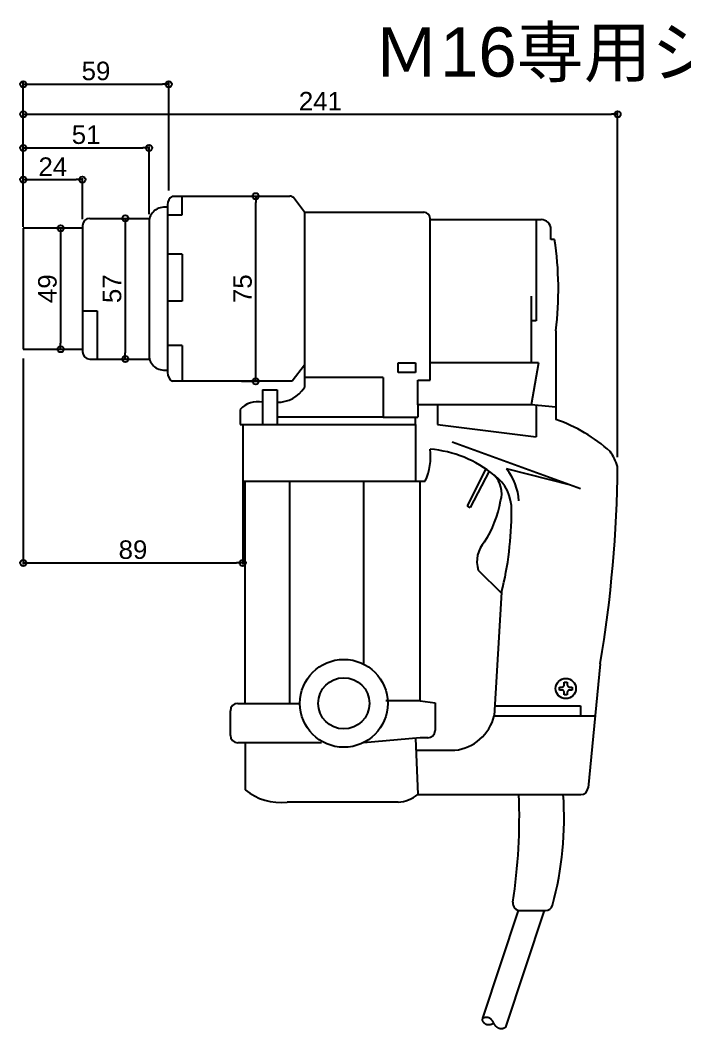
# Model space of a CAD drawing. Header units: millimetres. Extents: x -2880 to 3894, y -2977 to 4857.
# Drawn here: x -1471.7 to -1202.1, y -2305.8 to -1897.1 of the extents above; entities that cross this region are included whole.
import ezdxf

# ---------------------------------------------------------------- set-up
doc = ezdxf.new("R2010")
doc.units = ezdxf.units.MM
doc.header["$MEASUREMENT"] = 0
for name, color, linetype in [('_1-0_', 7, 'Continuous'), ('_6-0_', 7, 'Continuous'), ('gauge', 1, 'Continuous')]:
    doc.layers.add(name, color=color, linetype=linetype)
doc.styles.get("Standard").update_dxf_attribs({"font": 'arial.ttf'})
doc.dimstyles.new('コピー ～ 一般寸法', dxfattribs={"dimscale": 0.5, "dimtxt": 15, "dimasz": 5, "dimexe": 1.25, "dimexo": 7.5, "dimgap": 3, "dimtad": 1, "dimdec": 1, "dimdsep": 46, "dimtxsty": 'Standard', "dimblk": 'ORIGIN', "dimcen": 0, "dimclrd": 256, "dimclre": 256, "dimclrt": 256, "dimadec": 0, "dimazin": 0, "dimtfac": 1, "dimtdec": 1, "dimtmove": 0, "dimatfit": 3, "dimfxl": 0, "dimarcsym": 0})

# ---------------------------------------------------------------- blocks, each defined once
blk = doc.blocks.new('_Origin')
at = {"color": 0, "linetype": 'ByBlock', "lineweight": -2}
blk.add_line((0, 0), (-1, 0), dxfattribs=at)
blk.add_circle((0, 0), 0.5, dxfattribs=at)
blk = doc.blocks.new('*D366')
at = {"layer": 'Defpoints', "color": 0}
for p in [(-1386.09, -1968.4), (-1376.15, -1968.4), (-1385.68, -2043.4)]:
    blk.add_point(p, dxfattribs=at)
at = {"layer": 'gauge', "lineweight": -2}
for p, q in [((-1382.34, -1968.4), (-1375.53, -1968.4)), ((-1376.15, -2040.9), (-1376.15, -1970.9)), ((-1381.93, -2043.4), (-1375.53, -2043.4))]:
    blk.add_line(p, q, dxfattribs=at)
at = {"layer": 'gauge', "lineweight": -2, "xscale": 2.5, "yscale": 2.5, "zscale": 2.5}
for p, rotation in [((-1376.15, -1968.4), 90), ((-1376.15, -2043.4), 270)]:
    blk.add_blockref('_Origin', p, dxfattribs=dict(at, rotation=rotation))
at = {"layer": 'gauge', "insert": (-1381.46, -2005.9), "char_height": 7.5, "attachment_point": 5, "rotation": 90}
blk.add_mtext('75', dxfattribs=at)
blk = doc.blocks.new('*D367')
at = {"layer": 'Defpoints', "color": 0}
for p in [(-1431.43, -1977.4), (-1431.43, -2034.4), (-1429.07, -2034.4)]:
    blk.add_point(p, dxfattribs=at)
at = {"layer": 'gauge', "lineweight": -2}
for p, q in [((-1427.68, -1977.4), (-1428.44, -1977.4)), ((-1429.07, -1979.9), (-1429.07, -2031.9)), ((-1427.68, -2034.4), (-1428.44, -2034.4))]:
    blk.add_line(p, q, dxfattribs=at)
at = {"layer": 'gauge', "lineweight": -2, "xscale": 2.5, "yscale": 2.5, "zscale": 2.5}
for p, rotation in [((-1429.07, -1977.4), 90), ((-1429.07, -2034.4), 270)]:
    blk.add_blockref('_Origin', p, dxfattribs=dict(at, rotation=rotation))
at = {"layer": 'gauge', "insert": (-1434.38, -2005.9), "char_height": 7.5, "attachment_point": 5, "rotation": 90}
blk.add_mtext('57', dxfattribs=at)
blk = doc.blocks.new('*D368')
at = {"layer": 'Defpoints', "color": 0}
for p in [(-1458.43, -1981.4), (-1458.43, -2030.4), (-1455.26, -2030.4)]:
    blk.add_point(p, dxfattribs=at)
at = {"layer": 'gauge', "lineweight": -2}
for p, q in [((-1454.68, -1981.4), (-1454.64, -1981.4)), ((-1455.26, -1983.9), (-1455.26, -2027.9)), ((-1454.68, -2030.4), (-1454.64, -2030.4))]:
    blk.add_line(p, q, dxfattribs=at)
at = {"layer": 'gauge', "lineweight": -2, "xscale": 2.5, "yscale": 2.5, "zscale": 2.5}
for p, rotation in [((-1455.26, -1981.4), 90), ((-1455.26, -2030.4), 270)]:
    blk.add_blockref('_Origin', p, dxfattribs=dict(at, rotation=rotation))
at = {"layer": 'gauge', "insert": (-1460.59, -2005.9), "char_height": 7.5, "attachment_point": 5, "rotation": 90}
blk.add_mtext('49', dxfattribs=at)
blk = doc.blocks.new('*D369')
at = {"layer": 'Defpoints', "color": 0}
for p in [(-1446.43, -1961.7), (-1470.43, -1981.4), (-1446.43, -1981.4)]:
    blk.add_point(p, dxfattribs=at)
at = {"layer": 'gauge', "lineweight": -2}
for p, q in [((-1470.43, -1977.65), (-1470.43, -1961.08)), ((-1467.93, -1961.7), (-1448.93, -1961.7)), ((-1446.43, -1977.65), (-1446.43, -1961.08))]:
    blk.add_line(p, q, dxfattribs=at)
at = {"layer": 'gauge', "lineweight": -2, "xscale": 2.5, "yscale": 2.5, "zscale": 2.5, "rotation": 180}
blk.add_blockref('_Origin', (-1470.43, -1961.7), dxfattribs=at)
at = {"layer": 'gauge', "lineweight": -2, "xscale": 2.5, "yscale": 2.5, "zscale": 2.5}
blk.add_blockref('_Origin', (-1446.43, -1961.7), dxfattribs=at)
at = {"layer": 'gauge', "insert": (-1458.43, -1956.44), "char_height": 7.5, "attachment_point": 5}
blk.add_mtext('24', dxfattribs=at)
blk = doc.blocks.new('*D370')
at = {"layer": 'Defpoints', "color": 0}
for p in [(-1419.43, -1948.86), (-1470.43, -1981.4), (-1419.43, -1979.4)]:
    blk.add_point(p, dxfattribs=at)
at = {"layer": 'gauge', "lineweight": -2}
for p, q in [((-1470.43, -1977.65), (-1470.43, -1948.23)), ((-1467.93, -1948.86), (-1421.93, -1948.86)), ((-1419.43, -1975.65), (-1419.43, -1948.23))]:
    blk.add_line(p, q, dxfattribs=at)
at = {"layer": 'gauge', "lineweight": -2, "xscale": 2.5, "yscale": 2.5, "zscale": 2.5, "rotation": 180}
blk.add_blockref('_Origin', (-1470.43, -1948.86), dxfattribs=at)
at = {"layer": 'gauge', "lineweight": -2, "xscale": 2.5, "yscale": 2.5, "zscale": 2.5}
blk.add_blockref('_Origin', (-1419.43, -1948.86), dxfattribs=at)
at = {"layer": 'gauge', "insert": (-1444.93, -1943.53), "char_height": 7.5, "attachment_point": 5}
blk.add_mtext('51', dxfattribs=at)
blk = doc.blocks.new('*D371')
at = {"layer": 'Defpoints', "color": 0}
for p in [(-1229.43, -1935.18), (-1470.43, -1984.56), (-1229.43, -2077.9)]:
    blk.add_point(p, dxfattribs=at)
at = {"layer": 'gauge', "lineweight": -2}
for p, q in [((-1470.43, -1980.81), (-1470.43, -1934.55)), ((-1467.93, -1935.18), (-1231.93, -1935.18)), ((-1229.43, -2074.15), (-1229.43, -1934.55))]:
    blk.add_line(p, q, dxfattribs=at)
at = {"layer": 'gauge', "lineweight": -2, "xscale": 2.5, "yscale": 2.5, "zscale": 2.5, "rotation": 180}
blk.add_blockref('_Origin', (-1470.43, -1935.18), dxfattribs=at)
at = {"layer": 'gauge', "lineweight": -2, "xscale": 2.5, "yscale": 2.5, "zscale": 2.5}
blk.add_blockref('_Origin', (-1229.43, -1935.18), dxfattribs=at)
at = {"layer": 'gauge', "insert": (-1349.93, -1929.91), "char_height": 7.5, "attachment_point": 5}
blk.add_mtext('241', dxfattribs=at)
blk = doc.blocks.new('*D375')
at = {"layer": 'Defpoints', "color": 0}
for p in [(-1411.44, -1923.03), (-1411.44, -1969.86), (-1470.43, -1981.4)]:
    blk.add_point(p, dxfattribs=at)
at = {"layer": 'gauge', "lineweight": -2}
for p, q in [((-1470.43, -1977.65), (-1470.43, -1922.4)), ((-1467.93, -1923.03), (-1413.94, -1923.03)), ((-1411.44, -1966.11), (-1411.44, -1922.4))]:
    blk.add_line(p, q, dxfattribs=at)
at = {"layer": 'gauge', "lineweight": -2, "xscale": 2.5, "yscale": 2.5, "zscale": 2.5, "rotation": 180}
blk.add_blockref('_Origin', (-1470.43, -1923.03), dxfattribs=at)
at = {"layer": 'gauge', "lineweight": -2, "xscale": 2.5, "yscale": 2.5, "zscale": 2.5}
blk.add_blockref('_Origin', (-1411.44, -1923.03), dxfattribs=at)
at = {"layer": 'gauge', "insert": (-1440.93, -1917.7), "char_height": 7.5, "attachment_point": 5}
blk.add_mtext('59', dxfattribs=at)
blk = doc.blocks.new('*D376')
at = {"layer": 'Defpoints', "color": 0}
for p in [(-1470.43, -2030.4), (-1381.43, -2072.4), (-1381.43, -2117.01)]:
    blk.add_point(p, dxfattribs=at)
at = {"layer": 'gauge', "lineweight": -2}
for p, q in [((-1470.43, -2034.15), (-1470.43, -2117.64)), ((-1381.43, -2076.15), (-1381.43, -2117.64)), ((-1467.93, -2117.01), (-1383.93, -2117.01))]:
    blk.add_line(p, q, dxfattribs=at)
at = {"layer": 'gauge', "lineweight": -2, "xscale": 2.5, "yscale": 2.5, "zscale": 2.5, "rotation": 180}
blk.add_blockref('_Origin', (-1470.43, -2117.01), dxfattribs=at)
at = {"layer": 'gauge', "lineweight": -2, "xscale": 2.5, "yscale": 2.5, "zscale": 2.5}
blk.add_blockref('_Origin', (-1381.43, -2117.01), dxfattribs=at)
at = {"layer": 'gauge', "insert": (-1425.93, -2111.68), "char_height": 7.5, "attachment_point": 5}
blk.add_mtext('89', dxfattribs=at)

msp = doc.modelspace()

# ---------------------------------------------------------------- linework, layer by layer
at = {"layer": '_1-0_', "color": 3, "linetype": 'Continuous'}
for p, q in [((-1409.928, -1968.399), (-1362.257, -1968.399)), ((-1405.928, -1975.899), (-1405.928, -1968.399)), ((-1356.428, -1974.899), (-1360.843, -1968.985)), ((-1411.928, -1972.899), (-1412.928, -1972.899)), ((-1411.928, -1971.899), (-1411.928, -2039.899)), ((-1443.428, -1977.399), (-1419.428, -1977.399)), ((-1411.928, -1975.899), (-1405.928, -1975.899)), ((-1356.428, -1974.899), (-1356.428, -2036.899)), ((-1356.428, -1974.899), (-1307.928, -1974.899)), ((-1305.428, -2035.899), (-1305.428, -1977.399)), ((-1305.428, -1977.899), (-1260.428, -1977.899)), ((-1262.428, -1977.899), (-1262.428, -2018.899)), ((-1446.428, -1981.399), (-1470.428, -1981.399)), ((-1470.428, -1981.399), (-1470.428, -2030.399)), ((-1446.428, -1980.399), (-1446.428, -2031.399)), ((-1419.428, -1979.399), (-1419.428, -2032.399)), ((-1256.428, -1985.904), (-1256.428, -1981.899)), ((-1254.943, -1985.904), (-1256.428, -1985.904)), ((-1405.928, -1991.899), (-1411.928, -1991.899)), ((-1405.928, -1991.899), (-1405.928, -2010.899)), ((-1264.428, -2008.899), (-1264.428, -2035.899)), ((-1446.428, -2014.899), (-1440.428, -2014.899)), ((-1440.428, -2014.899), (-1440.428, -2034.399)), ((-1405.928, -2010.899), (-1411.928, -2010.899)), ((-1262.428, -2018.899), (-1264.428, -2018.899)), ((-1254.428, -2022.899), (-1254.428, -2053.899)), ((-1470.428, -2030.399), (-1446.428, -2030.399)), ((-1405.928, -2028.899), (-1411.928, -2028.899)), ((-1405.928, -2028.899), (-1405.928, -2043.399)), ((-1443.428, -2034.399), (-1419.428, -2034.399)), ((-1412.928, -2038.899), (-1411.928, -2038.899)), ((-1356.428, -2036.899), (-1361.428, -2043.399)), ((-1356.428, -2036.899), (-1356.428, -2041.899)), ((-1318.428, -2035.899), (-1311.428, -2035.899)), ((-1318.428, -2039.899), (-1318.428, -2035.899)), ((-1311.428, -2035.899), (-1311.428, -2039.899)), ((-1261.428, -2035.899), (-1305.428, -2035.899)), ((-1305.428, -2042.899), (-1305.428, -2035.899)), ((-1261.428, -2035.899), (-1264.428, -2052.899)), ((-1361.428, -2043.399), (-1409.928, -2043.399)), ((-1324.428, -2041.899), (-1356.428, -2041.899)), ((-1356.428, -2041.899), (-1356.428, -2045.899)), ((-1324.428, -2041.899), (-1324.428, -2057.899)), ((-1311.428, -2039.899), (-1318.428, -2039.899)), ((-1310.428, -2052.899), (-1310.428, -2042.899)), ((-1310.428, -2042.899), (-1305.428, -2042.899)), ((-1373.428, -2046.899), (-1373.428, -2060.899)), ((-1373.428, -2046.899), (-1367.428, -2046.899)), ((-1367.428, -2046.899), (-1367.428, -2060.899)), ((-1382.428, -2054.786), (-1382.428, -2060.899)), ((-1264.428, -2052.899), (-1310.428, -2052.899)), ((-1310.428, -2052.899), (-1310.428, -2057.899)), ((-1302.428, -2052.899), (-1302.428, -2060.899)), ((-1254.428, -2053.899), (-1264.428, -2052.899)), ((-1262.428, -2053.099), (-1262.428, -2065.899)), ((-1254.428, -2053.899), (-1254.428, -2058.899)), ((-1324.428, -2057.899), (-1367.428, -2057.899)), ((-1324.428, -2057.899), (-1310.428, -2057.899)), ((-1311.428, -2060.899), (-1311.428, -2057.899)), ((-1382.428, -2060.899), (-1311.428, -2060.899)), ((-1381.428, -2060.899), (-1381.428, -2083.899)), ((-1311.428, -2060.899), (-1311.428, -2083.899)), ((-1302.428, -2060.899), (-1262.428, -2065.899)), ((-1296.428, -2067.899), (-1244.428, -2086.899)), ((-1282.816, -2078.899), (-1290.428, -2093.899)), ((-1281.428, -2079.87), (-1289.186, -2094.53)), ((-1248.428, -2085.438), (-1274.428, -2078.899)), ((-1381.428, -2083.899), (-1307.428, -2083.899)), ((-1380.428, -2173.899), (-1380.428, -2083.899)), ((-1362.428, -2083.899), (-1362.428, -2173.899)), ((-1332.428, -2083.899), (-1332.428, -2157.993)), ((-1309.428, -2172.899), (-1309.428, -2083.899)), ((-1290.428, -2093.899), (-1289.186, -2094.53)), ((-1285.905, -2119.899), (-1276.667, -2129.138)), ((-1276.428, -2128.899), (-1279.428, -2178.899)), ((-1236.428, -2157.899), (-1241.375, -2208.193)), ((-1251.028, -2165.337), (-1249.828, -2165.337)), ((-1251.028, -2166.318), (-1251.028, -2165.337)), ((-1249.828, -2165.337), (-1249.828, -2166.318)), ((-1252.991, -2168.499), (-1252.991, -2167.299)), ((-1252.991, -2167.299), (-1252.01, -2167.299)), ((-1252.01, -2168.499), (-1252.991, -2168.499)), ((-1252.01, -2167.299), (-1251.985, -2167.299)), ((-1251.985, -2168.5), (-1252.01, -2168.499)), ((-1251.985, -2167.299), (-1251.961, -2167.298)), ((-1251.961, -2168.501), (-1251.985, -2168.5)), ((-1251.961, -2167.298), (-1251.937, -2167.297)), ((-1251.937, -2168.502), (-1251.961, -2168.501)), ((-1251.937, -2167.297), (-1251.913, -2167.295)), ((-1251.913, -2168.504), (-1251.937, -2168.502)), ((-1251.913, -2167.295), (-1251.889, -2167.292)), ((-1251.889, -2168.507), (-1251.913, -2168.504)), ((-1251.889, -2167.292), (-1251.866, -2167.289)), ((-1251.866, -2168.51), (-1251.889, -2168.507)), ((-1251.866, -2167.289), (-1251.842, -2167.285)), ((-1251.842, -2168.514), (-1251.866, -2168.51)), ((-1251.842, -2167.285), (-1251.818, -2167.281)), ((-1251.818, -2168.518), (-1251.842, -2168.514)), ((-1251.818, -2167.281), (-1251.795, -2167.276)), ((-1251.795, -2168.523), (-1251.818, -2168.518)), ((-1251.795, -2167.276), (-1251.771, -2167.27)), ((-1251.771, -2168.529), (-1251.795, -2168.523)), ((-1251.771, -2167.27), (-1251.748, -2167.264)), ((-1251.748, -2168.535), (-1251.771, -2168.529)), ((-1251.748, -2167.264), (-1251.725, -2167.257)), ((-1251.725, -2168.542), (-1251.748, -2168.535)), ((-1251.725, -2167.257), (-1251.702, -2167.25)), ((-1251.702, -2168.549), (-1251.725, -2168.542)), ((-1251.702, -2167.25), (-1251.679, -2167.242)), ((-1251.679, -2168.557), (-1251.702, -2168.549)), ((-1251.679, -2167.242), (-1251.656, -2167.234)), ((-1251.656, -2168.565), (-1251.679, -2168.557)), ((-1251.656, -2167.234), (-1251.634, -2167.225)), ((-1251.634, -2168.574), (-1251.656, -2168.565)), ((-1251.634, -2167.225), (-1251.612, -2167.215)), ((-1251.612, -2168.584), (-1251.634, -2168.574)), ((-1251.612, -2167.215), (-1251.59, -2167.205)), ((-1251.59, -2168.594), (-1251.612, -2168.584)), ((-1251.59, -2167.205), (-1251.568, -2167.195)), ((-1251.568, -2168.604), (-1251.59, -2168.594)), ((-1251.568, -2167.195), (-1251.547, -2167.183)), ((-1251.547, -2168.615), (-1251.568, -2168.604)), ((-1251.547, -2167.183), (-1251.526, -2167.172)), ((-1251.526, -2168.627), (-1251.547, -2168.615)), ((-1251.526, -2167.172), (-1251.505, -2167.16)), ((-1251.505, -2168.639), (-1251.526, -2168.627)), ((-1251.505, -2167.16), (-1251.485, -2167.147)), ((-1251.485, -2168.652), (-1251.505, -2168.639)), ((-1251.485, -2167.147), (-1251.464, -2167.134)), ((-1251.464, -2168.665), (-1251.485, -2168.652)), ((-1251.464, -2167.134), (-1251.444, -2167.12)), ((-1251.444, -2168.678), (-1251.464, -2168.665)), ((-1251.444, -2167.12), (-1251.425, -2167.106)), ((-1251.425, -2168.693), (-1251.444, -2168.678)), ((-1251.425, -2167.106), (-1251.406, -2167.092)), ((-1251.406, -2168.707), (-1251.425, -2168.693)), ((-1251.406, -2167.092), (-1251.387, -2167.077)), ((-1251.387, -2168.722), (-1251.406, -2168.707)), ((-1251.387, -2167.077), (-1251.369, -2167.061)), ((-1251.369, -2168.738), (-1251.387, -2168.722)), ((-1251.369, -2167.061), (-1251.351, -2167.045)), ((-1251.351, -2168.754), (-1251.369, -2168.738)), ((-1251.351, -2167.045), (-1251.333, -2167.029)), ((-1251.333, -2168.77), (-1251.351, -2168.754)), ((-1251.333, -2167.029), (-1251.316, -2167.012)), ((-1251.316, -2168.787), (-1251.333, -2168.77)), ((-1251.316, -2167.012), (-1251.299, -2166.995)), ((-1251.299, -2168.804), (-1251.316, -2168.787)), ((-1251.299, -2166.995), (-1251.282, -2166.977)), ((-1251.282, -2168.822), (-1251.299, -2168.804)), ((-1251.282, -2166.977), (-1251.266, -2166.959)), ((-1251.266, -2168.84), (-1251.282, -2168.822)), ((-1251.266, -2166.959), (-1251.251, -2166.941)), ((-1251.251, -2168.858), (-1251.266, -2168.84)), ((-1251.251, -2166.941), (-1251.236, -2166.922)), ((-1251.236, -2168.877), (-1251.251, -2168.858)), ((-1251.236, -2166.922), (-1251.221, -2166.903)), ((-1251.221, -2168.896), (-1251.236, -2168.877)), ((-1251.221, -2166.903), (-1251.207, -2166.883)), ((-1251.207, -2168.916), (-1251.221, -2168.896)), ((-1251.207, -2166.883), (-1251.194, -2166.863)), ((-1251.194, -2168.936), (-1251.207, -2168.916)), ((-1251.194, -2166.863), (-1251.18, -2166.843)), ((-1251.18, -2168.956), (-1251.194, -2168.936)), ((-1251.18, -2166.843), (-1251.168, -2166.822)), ((-1251.168, -2168.976), (-1251.18, -2168.956)), ((-1251.168, -2166.822), (-1251.156, -2166.802)), ((-1251.156, -2168.997), (-1251.168, -2168.976)), ((-1251.156, -2166.802), (-1251.144, -2166.781)), ((-1251.144, -2169.018), (-1251.156, -2168.997)), ((-1251.144, -2166.781), (-1251.133, -2166.759)), ((-1251.133, -2169.04), (-1251.144, -2169.018)), ((-1251.133, -2166.759), (-1251.122, -2166.738)), ((-1251.122, -2169.061), (-1251.133, -2169.04)), ((-1251.122, -2166.738), (-1251.112, -2166.716)), ((-1251.112, -2169.083), (-1251.122, -2169.061)), ((-1251.112, -2166.716), (-1251.103, -2166.693)), ((-1251.103, -2169.105), (-1251.112, -2169.083)), ((-1251.103, -2166.693), (-1251.094, -2166.671)), ((-1251.094, -2169.128), (-1251.103, -2169.105)), ((-1251.094, -2166.671), (-1251.086, -2166.649)), ((-1251.086, -2169.15), (-1251.094, -2169.128)), ((-1251.086, -2166.649), (-1251.078, -2166.626)), ((-1251.078, -2169.173), (-1251.086, -2169.15)), ((-1251.078, -2166.626), (-1251.071, -2166.603)), ((-1251.071, -2169.196), (-1251.078, -2169.173)), ((-1251.071, -2166.603), (-1251.064, -2166.58)), ((-1251.064, -2169.219), (-1251.071, -2169.196)), ((-1251.064, -2166.58), (-1251.058, -2166.556)), ((-1251.058, -2169.242), (-1251.064, -2169.219)), ((-1251.058, -2166.556), (-1251.052, -2166.533)), ((-1251.052, -2169.266), (-1251.058, -2169.242)), ((-1251.052, -2166.533), (-1251.047, -2166.509)), ((-1251.047, -2169.289), (-1251.052, -2169.266)), ((-1251.047, -2166.509), (-1251.043, -2166.486)), ((-1251.043, -2169.313), (-1251.047, -2169.289)), ((-1251.043, -2166.486), (-1251.039, -2166.462)), ((-1251.039, -2169.337), (-1251.043, -2169.313)), ((-1251.039, -2166.462), (-1251.036, -2166.438)), ((-1251.036, -2169.361), (-1251.039, -2169.337)), ((-1251.036, -2166.438), (-1251.033, -2166.414)), ((-1251.033, -2169.385), (-1251.036, -2169.361)), ((-1251.033, -2166.414), (-1251.031, -2166.39)), ((-1251.031, -2169.409), (-1251.033, -2169.385)), ((-1251.031, -2166.39), (-1251.03, -2166.366)), ((-1251.03, -2169.433), (-1251.031, -2169.409)), ((-1251.03, -2166.366), (-1251.029, -2166.342)), ((-1251.029, -2169.457), (-1251.03, -2169.433)), ((-1251.029, -2166.342), (-1251.028, -2166.318)), ((-1251.028, -2169.481), (-1251.029, -2169.457)), ((-1251.028, -2170.462), (-1251.028, -2169.481)), ((-1249.828, -2166.318), (-1249.828, -2166.342)), ((-1249.828, -2166.342), (-1249.827, -2166.366)), ((-1249.827, -2169.433), (-1249.828, -2169.457)), ((-1249.828, -2169.457), (-1249.828, -2169.481)), ((-1249.828, -2169.481), (-1249.828, -2170.462)), ((-1249.827, -2166.366), (-1249.826, -2166.39)), ((-1249.826, -2169.409), (-1249.827, -2169.433)), ((-1249.826, -2166.39), (-1249.824, -2166.414)), ((-1249.824, -2169.385), (-1249.826, -2169.409)), ((-1249.824, -2166.414), (-1249.821, -2166.438)), ((-1249.821, -2169.361), (-1249.824, -2169.385)), ((-1249.821, -2166.438), (-1249.818, -2166.462)), ((-1249.818, -2169.337), (-1249.821, -2169.361)), ((-1249.818, -2166.462), (-1249.814, -2166.486)), ((-1249.814, -2169.313), (-1249.818, -2169.337)), ((-1249.814, -2166.486), (-1249.81, -2166.509)), ((-1249.81, -2169.289), (-1249.814, -2169.313)), ((-1249.81, -2166.509), (-1249.805, -2166.533)), ((-1249.805, -2169.266), (-1249.81, -2169.289)), ((-1249.805, -2166.533), (-1249.799, -2166.556)), ((-1249.799, -2169.242), (-1249.805, -2169.266)), ((-1249.799, -2166.556), (-1249.793, -2166.58)), ((-1249.793, -2169.219), (-1249.799, -2169.242)), ((-1249.793, -2166.58), (-1249.786, -2166.603)), ((-1249.786, -2169.196), (-1249.793, -2169.219)), ((-1249.786, -2166.603), (-1249.779, -2166.626)), ((-1249.779, -2169.173), (-1249.786, -2169.196)), ((-1249.779, -2166.626), (-1249.771, -2166.649)), ((-1249.771, -2169.15), (-1249.779, -2169.173)), ((-1249.771, -2166.649), (-1249.763, -2166.671)), ((-1249.763, -2169.128), (-1249.771, -2169.15)), ((-1249.763, -2166.671), (-1249.754, -2166.693)), ((-1249.754, -2169.105), (-1249.763, -2169.128)), ((-1249.754, -2166.693), (-1249.744, -2166.716)), ((-1249.744, -2169.083), (-1249.754, -2169.105)), ((-1249.744, -2166.716), (-1249.734, -2166.738)), ((-1249.734, -2169.061), (-1249.744, -2169.083)), ((-1249.734, -2166.738), (-1249.724, -2166.759)), ((-1249.724, -2169.04), (-1249.734, -2169.061)), ((-1249.724, -2166.759), (-1249.713, -2166.781)), ((-1249.713, -2169.018), (-1249.724, -2169.04)), ((-1249.713, -2166.781), (-1249.701, -2166.802)), ((-1249.701, -2168.997), (-1249.713, -2169.018)), ((-1249.701, -2166.802), (-1249.689, -2166.822)), ((-1249.689, -2168.976), (-1249.701, -2168.997)), ((-1249.689, -2166.822), (-1249.676, -2166.843)), ((-1249.676, -2168.956), (-1249.689, -2168.976)), ((-1249.676, -2166.843), (-1249.663, -2166.863)), ((-1249.663, -2168.936), (-1249.676, -2168.956)), ((-1249.663, -2166.863), (-1249.649, -2166.883)), ((-1249.649, -2168.916), (-1249.663, -2168.936)), ((-1249.649, -2166.883), (-1249.635, -2166.903)), ((-1249.635, -2168.896), (-1249.649, -2168.916)), ((-1249.635, -2166.903), (-1249.621, -2166.922)), ((-1249.621, -2168.877), (-1249.635, -2168.896)), ((-1249.621, -2166.922), (-1249.606, -2166.941)), ((-1249.606, -2168.858), (-1249.621, -2168.877)), ((-1249.606, -2166.941), (-1249.59, -2166.959)), ((-1249.59, -2168.84), (-1249.606, -2168.858)), ((-1249.59, -2166.959), (-1249.574, -2166.977)), ((-1249.574, -2168.822), (-1249.59, -2168.84)), ((-1249.574, -2166.977), (-1249.558, -2166.995)), ((-1249.558, -2168.804), (-1249.574, -2168.822)), ((-1249.558, -2166.995), (-1249.541, -2167.012)), ((-1249.541, -2168.787), (-1249.558, -2168.804)), ((-1249.541, -2167.012), (-1249.524, -2167.029)), ((-1249.524, -2168.77), (-1249.541, -2168.787)), ((-1249.524, -2167.029), (-1249.506, -2167.045)), ((-1249.506, -2168.754), (-1249.524, -2168.77)), ((-1249.506, -2167.045), (-1249.488, -2167.061)), ((-1249.488, -2168.738), (-1249.506, -2168.754)), ((-1249.488, -2167.061), (-1249.47, -2167.077)), ((-1249.47, -2168.722), (-1249.488, -2168.738)), ((-1249.47, -2167.077), (-1249.451, -2167.092)), ((-1249.451, -2168.707), (-1249.47, -2168.722)), ((-1249.451, -2167.092), (-1249.432, -2167.106)), ((-1249.432, -2168.693), (-1249.451, -2168.707)), ((-1249.432, -2167.106), (-1249.412, -2167.12)), ((-1249.412, -2168.678), (-1249.432, -2168.693)), ((-1249.412, -2167.12), (-1249.392, -2167.134)), ((-1249.392, -2168.665), (-1249.412, -2168.678)), ((-1249.392, -2167.134), (-1249.372, -2167.147)), ((-1249.372, -2168.652), (-1249.392, -2168.665)), ((-1249.372, -2167.147), (-1249.352, -2167.16)), ((-1249.352, -2168.639), (-1249.372, -2168.652)), ((-1249.352, -2167.16), (-1249.331, -2167.172)), ((-1249.331, -2168.627), (-1249.352, -2168.639)), ((-1249.331, -2167.172), (-1249.31, -2167.183)), ((-1249.31, -2168.615), (-1249.331, -2168.627)), ((-1249.31, -2167.183), (-1249.288, -2167.195)), ((-1249.288, -2168.604), (-1249.31, -2168.615)), ((-1249.288, -2167.195), (-1249.267, -2167.205)), ((-1249.267, -2168.594), (-1249.288, -2168.604)), ((-1249.267, -2167.205), (-1249.245, -2167.215)), ((-1249.245, -2168.584), (-1249.267, -2168.594)), ((-1249.245, -2167.215), (-1249.223, -2167.225)), ((-1249.223, -2168.574), (-1249.245, -2168.584)), ((-1249.223, -2167.225), (-1249.2, -2167.234)), ((-1249.2, -2168.565), (-1249.223, -2168.574)), ((-1249.2, -2167.234), (-1249.178, -2167.242)), ((-1249.178, -2168.557), (-1249.2, -2168.565)), ((-1249.178, -2167.242), (-1249.155, -2167.25)), ((-1249.155, -2168.549), (-1249.178, -2168.557)), ((-1249.155, -2167.25), (-1249.132, -2167.257)), ((-1249.132, -2168.542), (-1249.155, -2168.549)), ((-1249.132, -2167.257), (-1249.109, -2167.264)), ((-1249.109, -2168.535), (-1249.132, -2168.542)), ((-1249.109, -2167.264), (-1249.086, -2167.27)), ((-1249.086, -2168.529), (-1249.109, -2168.535)), ((-1249.086, -2167.27), (-1249.062, -2167.276)), ((-1249.062, -2168.523), (-1249.086, -2168.529)), ((-1249.062, -2167.276), (-1249.039, -2167.281)), ((-1249.039, -2168.518), (-1249.062, -2168.523)), ((-1249.039, -2167.281), (-1249.015, -2167.285)), ((-1249.015, -2168.514), (-1249.039, -2168.518)), ((-1249.015, -2167.285), (-1248.991, -2167.289)), ((-1248.991, -2168.51), (-1249.015, -2168.514)), ((-1248.991, -2167.289), (-1248.967, -2167.292)), ((-1248.967, -2168.507), (-1248.991, -2168.51)), ((-1248.967, -2167.292), (-1248.943, -2167.295)), ((-1248.943, -2168.504), (-1248.967, -2168.507)), ((-1248.943, -2167.295), (-1248.919, -2167.297)), ((-1248.919, -2168.502), (-1248.943, -2168.504)), ((-1248.919, -2167.297), (-1248.895, -2167.298)), ((-1248.895, -2168.501), (-1248.919, -2168.502)), ((-1248.895, -2167.298), (-1248.871, -2167.299)), ((-1248.871, -2168.5), (-1248.895, -2168.501)), ((-1248.871, -2167.299), (-1248.847, -2167.299)), ((-1248.847, -2168.499), (-1248.871, -2168.5)), ((-1248.847, -2167.299), (-1247.866, -2167.299)), ((-1247.866, -2168.499), (-1248.847, -2168.499)), ((-1247.866, -2167.299), (-1247.866, -2168.499)), ((-1383.428, -2173.899), (-1358.428, -2173.899)), ((-1309.428, -2172.899), (-1323.428, -2172.899)), ((-1309.428, -2172.899), (-1303.396, -2173.722)), ((-1303.396, -2173.722), (-1303.396, -2184.899)), ((-1249.828, -2170.462), (-1251.028, -2170.462)), ((-1386.428, -2186.899), (-1386.428, -2176.899)), ((-1279.188, -2174.899), (-1244.428, -2174.899)), ((-1244.428, -2174.899), (-1244.428, -2178.899)), ((-1279.428, -2178.899), (-1238.494, -2178.899)), ((-1349.428, -2189.899), (-1383.428, -2189.899)), ((-1380.428, -2189.899), (-1380.428, -2208.899)), ((-1309.428, -2187.899), (-1332.428, -2189.899)), ((-1311.428, -2188.073), (-1310.428, -2210.899)), ((-1306.396, -2187.899), (-1309.428, -2187.899)), ((-1311.217, -2192.899), (-1295.428, -2192.899)), ((-1310.428, -2210.899), (-1244.361, -2210.899)), ((-1318.428, -2213.899), (-1363.428, -2213.899)), ((-1269.699, -2257.899), (-1284.201, -2301.406)), ((-1259.158, -2257.899), (-1274.879, -2305.062)), ((-1268.908, -2257.899), (-1258.701, -2257.899)), ((-1284.365, -2302.061), (-1284.366, -2302.095)), ((-1284.366, -2302.095), (-1284.364, -2302.13)), ((-1284.363, -2302.028), (-1284.365, -2302.061)), ((-1284.364, -2302.13), (-1284.361, -2302.165)), ((-1284.359, -2301.995), (-1284.363, -2302.028)), ((-1284.361, -2302.165), (-1284.356, -2302.201)), ((-1284.353, -2301.962), (-1284.359, -2301.995)), ((-1284.356, -2302.201), (-1284.349, -2302.238)), ((-1284.346, -2301.931), (-1284.353, -2301.962)), ((-1284.349, -2302.238), (-1284.34, -2302.275)), ((-1284.336, -2301.899), (-1284.346, -2301.931)), ((-1284.34, -2302.275), (-1284.33, -2302.313)), ((-1284.325, -2301.869), (-1284.336, -2301.899)), ((-1284.33, -2302.313), (-1284.318, -2302.351)), ((-1284.312, -2301.839), (-1284.325, -2301.869)), ((-1284.318, -2302.351), (-1284.303, -2302.39)), ((-1284.297, -2301.81), (-1284.312, -2301.839)), ((-1284.303, -2302.39), (-1284.288, -2302.43)), ((-1284.281, -2301.781), (-1284.297, -2301.81)), ((-1284.288, -2302.43), (-1284.27, -2302.47)), ((-1284.262, -2301.753), (-1284.281, -2301.781)), ((-1284.27, -2302.47), (-1284.25, -2302.51)), ((-1284.242, -2301.725), (-1284.262, -2301.753)), ((-1284.25, -2302.51), (-1284.229, -2302.552)), ((-1284.22, -2301.698), (-1284.242, -2301.725)), ((-1284.229, -2302.552), (-1284.206, -2302.594)), ((-1284.196, -2301.672), (-1284.22, -2301.698)), ((-1284.206, -2302.594), (-1284.181, -2302.636)), ((-1284.171, -2301.646), (-1284.196, -2301.672)), ((-1284.181, -2302.636), (-1284.155, -2302.679)), ((-1284.143, -2301.621), (-1284.171, -2301.646)), ((-1284.155, -2302.679), (-1284.126, -2302.723)), ((-1284.114, -2301.597), (-1284.143, -2301.621)), ((-1284.126, -2302.723), (-1284.096, -2302.768)), ((-1284.083, -2301.573), (-1284.114, -2301.597)), ((-1284.096, -2302.768), (-1284.064, -2302.812)), ((-1284.05, -2301.549), (-1284.083, -2301.573)), ((-1284.064, -2302.812), (-1284.03, -2302.858)), ((-1284.016, -2301.527), (-1284.05, -2301.549)), ((-1284.03, -2302.858), (-1283.994, -2302.904)), ((-1283.979, -2301.505), (-1284.016, -2301.527)), ((-1283.994, -2302.904), (-1283.956, -2302.951)), ((-1283.941, -2301.483), (-1283.979, -2301.505)), ((-1283.956, -2302.951), (-1283.917, -2302.998)), ((-1283.901, -2301.462), (-1283.941, -2301.483)), ((-1283.917, -2302.998), (-1283.876, -2303.046)), ((-1283.859, -2301.442), (-1283.901, -2301.462)), ((-1283.876, -2303.046), (-1283.833, -2303.095)), ((-1283.816, -2301.422), (-1283.859, -2301.442)), ((-1283.833, -2303.095), (-1283.788, -2303.144)), ((-1283.77, -2301.403), (-1283.816, -2301.422)), ((-1283.788, -2303.144), (-1283.742, -2303.194)), ((-1283.723, -2301.385), (-1283.77, -2301.403)), ((-1283.742, -2303.194), (-1283.694, -2303.243)), ((-1283.674, -2301.367), (-1283.723, -2301.385)), ((-1283.694, -2303.243), (-1283.646, -2303.291)), ((-1283.623, -2301.349), (-1283.674, -2301.367)), ((-1283.646, -2303.291), (-1283.597, -2303.338)), ((-1283.57, -2301.333), (-1283.623, -2301.349)), ((-1283.597, -2303.338), (-1283.548, -2303.383)), ((-1283.516, -2301.316), (-1283.57, -2301.333)), ((-1283.548, -2303.383), (-1283.498, -2303.426)), ((-1283.46, -2301.301), (-1283.516, -2301.316)), ((-1283.498, -2303.426), (-1283.447, -2303.469)), ((-1283.401, -2301.286), (-1283.46, -2301.301)), ((-1283.447, -2303.469), (-1283.396, -2303.509)), ((-1283.342, -2301.272), (-1283.401, -2301.286)), ((-1283.396, -2303.509), (-1283.345, -2303.549)), ((-1283.345, -2303.549), (-1283.293, -2303.587)), ((-1283.28, -2301.258), (-1283.342, -2301.272)), ((-1283.293, -2303.587), (-1283.24, -2303.623)), ((-1283.216, -2301.245), (-1283.28, -2301.258)), ((-1283.24, -2303.623), (-1283.187, -2303.658)), ((-1283.151, -2301.232), (-1283.216, -2301.245)), ((-1283.187, -2303.658), (-1283.133, -2303.692)), ((-1283.084, -2301.221), (-1283.151, -2301.232)), ((-1283.133, -2303.692), (-1283.079, -2303.724)), ((-1283.016, -2301.21), (-1283.084, -2301.221)), ((-1283.079, -2303.724), (-1283.025, -2303.755)), ((-1283.025, -2303.755), (-1282.969, -2303.785)), ((-1282.949, -2301.2), (-1283.016, -2301.21)), ((-1282.969, -2303.785), (-1282.913, -2303.813)), ((-1282.882, -2301.192), (-1282.949, -2301.2)), ((-1282.913, -2303.813), (-1282.857, -2303.839)), ((-1282.815, -2301.186), (-1282.882, -2301.192)), ((-1282.857, -2303.839), (-1282.8, -2303.864)), ((-1282.749, -2301.181), (-1282.815, -2301.186)), ((-1282.8, -2303.864), (-1282.742, -2303.888)), ((-1282.684, -2301.177), (-1282.749, -2301.181)), ((-1282.742, -2303.888), (-1282.684, -2303.91)), ((-1282.618, -2301.175), (-1282.684, -2301.177)), ((-1282.684, -2303.91), (-1282.626, -2303.931)), ((-1282.626, -2303.931), (-1282.567, -2303.951)), ((-1282.554, -2301.175), (-1282.618, -2301.175)), ((-1282.567, -2303.951), (-1282.507, -2303.969)), ((-1282.489, -2301.176), (-1282.554, -2301.175)), ((-1282.507, -2303.969), (-1282.447, -2303.985)), ((-1282.425, -2301.178), (-1282.489, -2301.176)), ((-1282.447, -2303.985), (-1282.386, -2304)), ((-1282.362, -2301.182), (-1282.425, -2301.178)), ((-1282.386, -2304), (-1282.325, -2304.014)), ((-1282.298, -2301.187), (-1282.362, -2301.182)), ((-1282.325, -2304.014), (-1282.263, -2304.026)), ((-1282.236, -2301.194), (-1282.298, -2301.187)), ((-1282.263, -2304.026), (-1282.201, -2304.037)), ((-1282.173, -2301.202), (-1282.236, -2301.194)), ((-1282.201, -2304.037), (-1282.138, -2304.047)), ((-1282.112, -2301.212), (-1282.173, -2301.202)), ((-1282.138, -2304.047), (-1282.074, -2304.055)), ((-1282.05, -2301.223), (-1282.112, -2301.212)), ((-1282.074, -2304.055), (-1282.01, -2304.061)), ((-1281.989, -2301.235), (-1282.05, -2301.223)), ((-1282.01, -2304.061), (-1281.946, -2304.067)), ((-1281.928, -2301.249), (-1281.989, -2301.235)), ((-1281.946, -2304.067), (-1281.881, -2304.07)), ((-1281.868, -2301.265), (-1281.928, -2301.249)), ((-1281.881, -2304.07), (-1281.815, -2304.073)), ((-1281.808, -2301.282), (-1281.868, -2301.265)), ((-1281.815, -2304.073), (-1281.749, -2304.074)), ((-1281.749, -2301.3), (-1281.808, -2301.282)), ((-1281.69, -2301.32), (-1281.749, -2301.3)), ((-1281.749, -2304.074), (-1281.682, -2304.073)), ((-1281.631, -2301.342), (-1281.69, -2301.32)), ((-1281.682, -2304.073), (-1281.615, -2304.071)), ((-1281.573, -2301.364), (-1281.631, -2301.342)), ((-1281.615, -2304.071), (-1281.547, -2304.068)), ((-1281.516, -2301.389), (-1281.573, -2301.364)), ((-1281.547, -2304.068), (-1281.479, -2304.063)), ((-1281.458, -2301.415), (-1281.516, -2301.389)), ((-1281.479, -2304.063), (-1281.41, -2304.057)), ((-1281.401, -2301.442), (-1281.458, -2301.415)), ((-1281.41, -2304.057), (-1281.34, -2304.049)), ((-1281.345, -2301.47), (-1281.401, -2301.442)), ((-1281.289, -2301.501), (-1281.345, -2301.47)), ((-1281.34, -2304.049), (-1281.27, -2304.04)), ((-1281.233, -2301.532), (-1281.289, -2301.501)), ((-1281.27, -2304.04), (-1281.2, -2304.03)), ((-1281.178, -2301.565), (-1281.233, -2301.532)), ((-1281.2, -2304.03), (-1281.129, -2304.018)), ((-1281.123, -2301.6), (-1281.178, -2301.565)), ((-1281.129, -2304.018), (-1281.057, -2304.004)), ((-1281.069, -2301.636), (-1281.123, -2301.6)), ((-1281.015, -2301.674), (-1281.069, -2301.636)), ((-1281.057, -2304.004), (-1280.985, -2303.99)), ((-1280.962, -2301.713), (-1281.015, -2301.674)), ((-1280.985, -2303.99), (-1280.912, -2303.974)), ((-1280.909, -2301.753), (-1280.962, -2301.713)), ((-1280.912, -2303.974), (-1280.839, -2303.956)), ((-1280.856, -2301.795), (-1280.909, -2301.753)), ((-1280.804, -2301.838), (-1280.856, -2301.795)), ((-1280.839, -2303.956), (-1280.765, -2303.937)), ((-1280.752, -2301.883), (-1280.804, -2301.838)), ((-1280.765, -2303.937), (-1280.691, -2303.916)), ((-1280.701, -2301.929), (-1280.752, -2301.883)), ((-1280.65, -2301.977), (-1280.701, -2301.929)), ((-1280.691, -2303.916), (-1280.616, -2303.895)), ((-1280.599, -2302.026), (-1280.65, -2301.977)), ((-1280.616, -2303.895), (-1280.54, -2303.871)), ((-1280.549, -2302.077), (-1280.599, -2302.026)), ((-1280.499, -2302.129), (-1280.549, -2302.077)), ((-1280.54, -2303.871), (-1280.464, -2303.847)), ((-1280.45, -2302.183), (-1280.499, -2302.129)), ((-1280.464, -2303.847), (-1280.388, -2303.82)), ((-1280.401, -2302.238), (-1280.45, -2302.183)), ((-1280.352, -2302.295), (-1280.401, -2302.238)), ((-1280.388, -2303.82), (-1280.311, -2303.793)), ((-1280.304, -2302.353), (-1280.352, -2302.295)), ((-1280.311, -2303.793), (-1280.233, -2303.764)), ((-1280.257, -2302.412), (-1280.304, -2302.353)), ((-1280.21, -2302.473), (-1280.257, -2302.412)), ((-1280.233, -2303.764), (-1280.155, -2303.733)), ((-1280.163, -2302.536), (-1280.21, -2302.473)), ((-1280.116, -2302.599), (-1280.163, -2302.536)), ((-1280.155, -2303.733), (-1280.076, -2303.702)), ((-1280.071, -2302.665), (-1280.116, -2302.599)), ((-1280.076, -2303.702), (-1279.997, -2303.668)), ((-1280.025, -2302.732), (-1280.071, -2302.665)), ((-1279.98, -2302.8), (-1280.025, -2302.732)), ((-1279.997, -2303.668), (-1279.917, -2303.634)), ((-1279.935, -2302.87), (-1279.98, -2302.8)), ((-1279.891, -2302.941), (-1279.935, -2302.87)), ((-1279.917, -2303.634), (-1279.837, -2303.597)), ((-1279.847, -2303.014), (-1279.891, -2302.941)), ((-1279.804, -2303.088), (-1279.847, -2303.014)), ((-1279.837, -2303.597), (-1279.756, -2303.56)), ((-1279.761, -2303.163), (-1279.804, -2303.088)), ((-1279.718, -2303.24), (-1279.761, -2303.163)), ((-1279.756, -2303.56), (-1279.675, -2303.521)), ((-1279.676, -2303.319), (-1279.718, -2303.24)), ((-1279.634, -2303.399), (-1279.676, -2303.319)), ((-1279.675, -2303.521), (-1279.593, -2303.481)), ((-1279.593, -2303.481), (-1279.634, -2303.399)), ((-1279.552, -2303.562), (-1279.593, -2303.481)), ((-1279.51, -2303.642), (-1279.552, -2303.562)), ((-1279.468, -2303.721), (-1279.51, -2303.642)), ((-1279.425, -2303.798), (-1279.468, -2303.721)), ((-1279.382, -2303.873), (-1279.425, -2303.798)), ((-1279.339, -2303.947), (-1279.382, -2303.873)), ((-1279.295, -2304.02), (-1279.339, -2303.947)), ((-1279.251, -2304.091), (-1279.295, -2304.02)), ((-1279.206, -2304.161), (-1279.251, -2304.091)), ((-1279.161, -2304.229), (-1279.206, -2304.161)), ((-1279.115, -2304.296), (-1279.161, -2304.229)), ((-1279.069, -2304.362), (-1279.115, -2304.296)), ((-1279.023, -2304.426), (-1279.069, -2304.362)), ((-1278.976, -2304.488), (-1279.023, -2304.426)), ((-1278.929, -2304.549), (-1278.976, -2304.488)), ((-1278.881, -2304.608), (-1278.929, -2304.549)), ((-1278.833, -2304.667), (-1278.881, -2304.608)), ((-1278.785, -2304.723), (-1278.833, -2304.667)), ((-1278.736, -2304.778), (-1278.785, -2304.723)), ((-1278.686, -2304.832), (-1278.736, -2304.778)), ((-1278.637, -2304.884), (-1278.686, -2304.832)), ((-1278.587, -2304.935), (-1278.637, -2304.884)), ((-1278.536, -2304.984), (-1278.587, -2304.935)), ((-1278.485, -2305.032), (-1278.536, -2304.984)), ((-1278.433, -2305.078), (-1278.485, -2305.032)), ((-1278.382, -2305.123), (-1278.433, -2305.078)), ((-1274.855, -2305.077), (-1274.861, -2305.092)), ((-1274.849, -2305.062), (-1274.855, -2305.077)), ((-1278.329, -2305.166), (-1278.382, -2305.123)), ((-1278.277, -2305.208), (-1278.329, -2305.166)), ((-1278.223, -2305.249), (-1278.277, -2305.208)), ((-1278.17, -2305.288), (-1278.223, -2305.249)), ((-1278.116, -2305.325), (-1278.17, -2305.288)), ((-1278.062, -2305.361), (-1278.116, -2305.325)), ((-1278.007, -2305.396), (-1278.062, -2305.361)), ((-1277.952, -2305.429), (-1278.007, -2305.396)), ((-1277.896, -2305.461), (-1277.952, -2305.429)), ((-1277.84, -2305.491), (-1277.896, -2305.461)), ((-1277.783, -2305.52), (-1277.84, -2305.491)), ((-1277.726, -2305.547), (-1277.783, -2305.52)), ((-1277.669, -2305.573), (-1277.726, -2305.547)), ((-1277.611, -2305.597), (-1277.669, -2305.573)), ((-1277.553, -2305.62), (-1277.611, -2305.597)), ((-1277.495, -2305.641), (-1277.553, -2305.62)), ((-1277.436, -2305.661), (-1277.495, -2305.641)), ((-1277.376, -2305.68), (-1277.436, -2305.661)), ((-1277.316, -2305.697), (-1277.376, -2305.68)), ((-1277.256, -2305.712), (-1277.316, -2305.697)), ((-1277.195, -2305.726), (-1277.256, -2305.712)), ((-1277.134, -2305.739), (-1277.195, -2305.726)), ((-1277.072, -2305.75), (-1277.134, -2305.739)), ((-1277.011, -2305.76), (-1277.072, -2305.75)), ((-1276.948, -2305.768), (-1277.011, -2305.76)), ((-1276.885, -2305.775), (-1276.948, -2305.768)), ((-1276.822, -2305.78), (-1276.885, -2305.775)), ((-1276.758, -2305.784), (-1276.822, -2305.78)), ((-1276.694, -2305.786), (-1276.758, -2305.784)), ((-1276.63, -2305.787), (-1276.694, -2305.786)), ((-1276.565, -2305.787), (-1276.63, -2305.787)), ((-1276.5, -2305.785), (-1276.565, -2305.787)), ((-1276.434, -2305.781), (-1276.5, -2305.785)), ((-1276.368, -2305.776), (-1276.434, -2305.781)), ((-1276.301, -2305.77), (-1276.368, -2305.776)), ((-1276.234, -2305.762), (-1276.301, -2305.77)), ((-1276.166, -2305.752), (-1276.234, -2305.762)), ((-1276.099, -2305.742), (-1276.166, -2305.752)), ((-1276.065, -2305.736), (-1276.099, -2305.742)), ((-1276.032, -2305.73), (-1276.065, -2305.736)), ((-1275.999, -2305.723), (-1276.032, -2305.73)), ((-1275.967, -2305.717), (-1275.999, -2305.723)), ((-1275.935, -2305.711), (-1275.967, -2305.717)), ((-1275.903, -2305.704), (-1275.935, -2305.711)), ((-1275.872, -2305.697), (-1275.903, -2305.704)), ((-1275.842, -2305.69), (-1275.872, -2305.697)), ((-1275.812, -2305.683), (-1275.842, -2305.69)), ((-1275.782, -2305.676), (-1275.812, -2305.683)), ((-1275.753, -2305.668), (-1275.782, -2305.676)), ((-1275.724, -2305.661), (-1275.753, -2305.668)), ((-1275.696, -2305.653), (-1275.724, -2305.661)), ((-1275.668, -2305.645), (-1275.696, -2305.653)), ((-1275.641, -2305.637), (-1275.668, -2305.645)), ((-1275.614, -2305.629), (-1275.641, -2305.637)), ((-1275.587, -2305.621), (-1275.614, -2305.629)), ((-1275.561, -2305.612), (-1275.587, -2305.621)), ((-1275.536, -2305.604), (-1275.561, -2305.612)), ((-1275.511, -2305.595), (-1275.536, -2305.604)), ((-1275.486, -2305.586), (-1275.511, -2305.595)), ((-1275.462, -2305.577), (-1275.486, -2305.586)), ((-1275.438, -2305.568), (-1275.462, -2305.577)), ((-1275.415, -2305.559), (-1275.438, -2305.568)), ((-1275.392, -2305.549), (-1275.415, -2305.559)), ((-1275.369, -2305.539), (-1275.392, -2305.549)), ((-1275.347, -2305.53), (-1275.369, -2305.539)), ((-1275.326, -2305.52), (-1275.347, -2305.53)), ((-1275.305, -2305.51), (-1275.326, -2305.52)), ((-1275.284, -2305.499), (-1275.305, -2305.51)), ((-1275.264, -2305.489), (-1275.284, -2305.499)), ((-1275.244, -2305.478), (-1275.264, -2305.489)), ((-1275.225, -2305.468), (-1275.244, -2305.478)), ((-1275.206, -2305.457), (-1275.225, -2305.468)), ((-1275.187, -2305.446), (-1275.206, -2305.457)), ((-1275.17, -2305.435), (-1275.187, -2305.446)), ((-1275.152, -2305.423), (-1275.17, -2305.435)), ((-1275.135, -2305.412), (-1275.152, -2305.423)), ((-1275.118, -2305.4), (-1275.135, -2305.412)), ((-1275.102, -2305.389), (-1275.118, -2305.4)), ((-1275.087, -2305.377), (-1275.102, -2305.389)), ((-1275.071, -2305.365), (-1275.087, -2305.377)), ((-1275.057, -2305.352), (-1275.071, -2305.365)), ((-1275.042, -2305.34), (-1275.057, -2305.352)), ((-1275.028, -2305.328), (-1275.042, -2305.34)), ((-1275.015, -2305.315), (-1275.028, -2305.328)), ((-1275.002, -2305.302), (-1275.015, -2305.315)), ((-1274.989, -2305.289), (-1275.002, -2305.302)), ((-1274.977, -2305.276), (-1274.989, -2305.289)), ((-1274.965, -2305.263), (-1274.977, -2305.276)), ((-1274.954, -2305.249), (-1274.965, -2305.263)), ((-1274.944, -2305.236), (-1274.954, -2305.249)), ((-1274.933, -2305.222), (-1274.944, -2305.236)), ((-1274.923, -2305.208), (-1274.933, -2305.222)), ((-1274.914, -2305.194), (-1274.923, -2305.208)), ((-1274.905, -2305.18), (-1274.914, -2305.194)), ((-1274.896, -2305.166), (-1274.905, -2305.18)), ((-1274.888, -2305.151), (-1274.896, -2305.166)), ((-1274.881, -2305.137), (-1274.888, -2305.151)), ((-1274.874, -2305.122), (-1274.881, -2305.137)), ((-1274.867, -2305.107), (-1274.874, -2305.122)), ((-1274.861, -2305.092), (-1274.867, -2305.107))]:
    msp.add_line(p, q, dxfattribs=at)
for centre, radius in [((-1340.428, -2173.899), 17.804), ((-1340.428, -2173.899), 10.392), ((-1250.428, -2167.899), 4.1)]:
    msp.add_circle(centre, radius, dxfattribs=at)
for centre, radius, start, end in [((-1408.172, -1971.724), 3.76, 117.84406, 182.66617), ((-1362.257, -1970.399), 2, 44.99979, 90), ((-1413.26, -1979.067), 6.177, 86.91898, 183.08102), ((-1443.428, -1980.399), 3, 90, 180), ((-1307.928, -1977.399), 2.5, 0, 90), ((-1260.428, -1981.899), 4, 0, 90), ((-1390.79, -2006.296), 137.369, 353.05783, 8.53671), ((-1443.428, -2031.399), 3, 180, 270), ((-1413.26, -2032.731), 6.177, 176.91898, 273.08102), ((-1408.172, -2040.074), 3.76, 177.33383, 242.15594), ((-1367.328, -2038.999), 12.9, 269.55585, 327.66505), ((-1375.428, -2061.137), 9.452, 77.78365, 137.78362), ((-1275.14, -2119.066), 63.632, 47.83736, 71.00418), ((-1329.178, -2073.899), 23.939, 335.30844, 7.19922), ((-1309.604, -2118.659), 47.942, 50.99292, 85.00374), ((-1251.053, -2084.962), 22.748, 18.0862, 35.04388), ((-1292.388, -2093.269), 23.001, 3.41292, 38.66209), ((-1739.7, -2073.557), 510.29, 350.4863, 359.51241), ((-1287.219, -2088.899), 10.81, 343.88841, 43.8885), ((-1289.559, -2095.235), 17.144, 357.77979, 53.77603), ((-1321.664, -2083.848), 45.548, 327.2084, 349.81842), ((-1408.694, -2096.125), 136.266, 346.08278, 0.09476), ((-1274.781, -2116.399), 11.661, 137.46577, 197.46573), ((-1383.428, -2176.899), 3, 90, 180), ((-1297.364, -2174.544), 18.457, 276.02051, 346.35133), ((-1306.396, -2184.899), 3, 270, 0), ((-1383.428, -2186.899), 3, 180, 270), ((-1366.117, -2191.642), 22.419, 230.33218, 276.8887), ((-1319.166, -2199.765), 14.154, 272.98877, 308.12331), ((-1498.095, -2219.899), 228.844, 351.31721, 2.25391), ((-1385.528, -2220.399), 134.436, 344.78242, 4.0522), ((-1244.361, -2207.899), 3, 269.9998, 354.38249), ((-1268.908, -2254.899), 3, 171.31702, 270), ((-1258.701, -2254.899), 3, 270, 344.78249)]:
    msp.add_arc(centre, radius, start, end, dxfattribs=at)

# ---------------------------------------------------------------- texts
at = {"layer": '_6-0_', "color": 7}
msp.add_text('Ｍ16専用シャーレンチ\u3000Ｓ＝1/5', height=20, dxfattribs=at).set_placement((-1328.699, -1919.973))

# ---------------------------------------------------------------- dimensions: what is measured, and where the dimension line sits
at = {"layer": 'gauge'}
for base, p1, p2, picture, middle in [((-1411.437, -1923.028), (-1470.428, -1981.399), (-1411.437, -1969.859), '*D375', (-1440.933, -1917.699)), ((-1229.428, -1935.176), (-1470.428, -1984.563), (-1229.428, -2077.899), '*D371', (-1349.928, -1929.911)), ((-1419.428, -1948.856), (-1470.428, -1981.399), (-1419.428, -1979.399), '*D370', (-1444.928, -1943.528)), ((-1446.428, -1961.702), (-1470.428, -1981.399), (-1446.428, -1981.399), '*D369', (-1458.428, -1956.437)), ((-1381.428, -2117.012), (-1470.428, -2030.399), (-1381.428, -2072.399), '*D376', (-1425.928, -2111.683))]:
    dim = msp.add_linear_dim(base=base, p1=p1, p2=p2, dimstyle='コピー ～ 一般寸法', override={"dimfxl": 0.18}, dxfattribs=at)
    dim.commit()
    dim.dimension.update_dxf_attribs({"geometry": picture, "text_midpoint": middle})
for base, p1, p2, override, picture, middle in [((-1376.15, -1968.399), (-1385.678, -2043.399), (-1386.093, -1968.399), {"dimdec": 2, "dimfxl": 0.18}, '*D366', (-1381.464, -2005.899)), ((-1429.066, -2034.399), (-1431.428, -1977.399), (-1431.428, -2034.399), {"dimdec": 2, "dimfxl": 0.18}, '*D367', (-1434.38, -2005.899)), ((-1455.265, -2030.399), (-1458.428, -1981.399), (-1458.428, -2030.399), {"dimfxl": 0.18}, '*D368', (-1460.593, -2005.899))]:
    dim = msp.add_linear_dim(base=base, p1=p1, p2=p2, angle=90, dimstyle='コピー ～ 一般寸法', override=override, dxfattribs=at)
    dim.commit()
    dim.dimension.update_dxf_attribs({"geometry": picture, "text_midpoint": middle})

doc.saveas('drawing.dxf')
